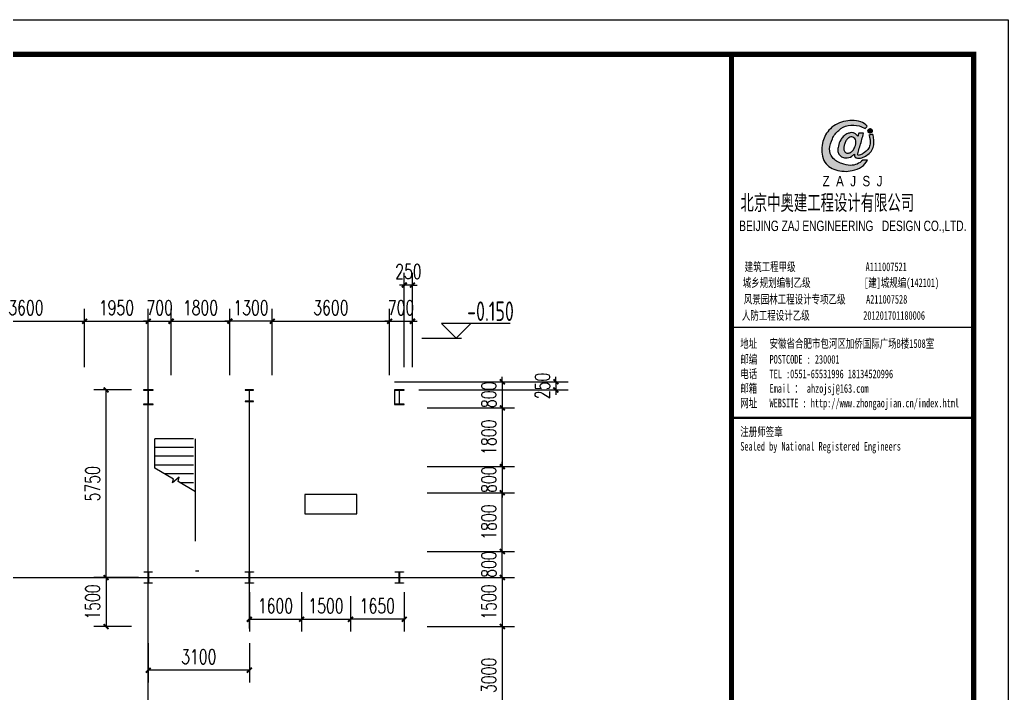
# Model space of a CAD drawing. Extents: x 177291 to 1288761, y 177638 to 322898.
# Drawn here: x 374035 to 404341, y 294284 to 314928 of the extents above; entities that cross this region are included whole.
import ezdxf
from ezdxf.enums import TextEntityAlignment as Align

# ---------------------------------------------------------------- set-up
doc = ezdxf.new("R2010")
doc.units = 0
doc.header["$LTSCALE"] = 1000
for name, color, linetype in [('AXIS_DIM', 3, 'Continuous'), ('DOTE', 1, 'Continuous'), ('GZ', 50, 'Continuous'), ('LVTRY', 6, 'Continuous'), ('PUB_DIM', 3, 'Continuous'), ('PUB_TITLE', 4, 'Continuous'), ('STAIR', 2, 'Continuous'), ('TEXT', 7, 'Continuous'), ('图签', 3, 'Continuous')]:
    doc.layers.add(name, color=color, linetype=linetype)
doc.styles.add('_gyy_title_Arial', font='arial.ttf', dxfattribs={"width": 0.7})
doc.styles.add('_gyy_title_ST', font='', dxfattribs={"width": 0.8})
doc.styles.add('_TCH_DIM_T3', font='SIMPLEX', dxfattribs={"width": 0.705882, "bigfont": 'GBCBIG'})
doc.styles.add('HZ', font='txt.shx', dxfattribs={"width": 0.8, "bigfont": '000hztxt.shx'})
doc.styles.add('TSSD_Norm', font='tssdeng.shx', dxfattribs={"bigfont": 'hztxt.shx'})
doc.styles.get('_gyy_title_ST').set_extended_font_data('SimSun')
doc.dimstyles.new('_TCH_ARCH&&150', dxfattribs={"dimtxt": 446.25, "dimasz": 150, "dimexe": 375, "dimexo": 450, "dimgap": 189.375, "dimtad": 1, "dimdec": 0, "dimzin": 0, "dimdsep": 46, "dimtxsty": '_TCH_DIM_T3', "dimblk": 'ARCHTICK', "dimcen": 0.09, "dimclrd": 3, "dimclre": 3, "dimclrt": 7, "dimazin": 2, "dimtfac": 1, "dimtdec": 0, "dimtix": 1, "dimtmove": 2, "dimatfit": 3, "dimfxl": 1, "dimtolj": 1, "dimtzin": 0, "dimarcsym": 0})

# ---------------------------------------------------------------- blocks, each defined once
blk = doc.blocks.new('dd')
at = {"layer": '图签'}
h = blk.add_hatch(color=5, dxfattribs=at)
h.set_gradient(color1=(0, 0, 255), color2=(36, 36, 255), one_color=1, tint=0.57)
h.paths.add_polyline_path([(452, 1270, -0.093206), (531, 1562, -0.136321), (716, 1807, -0.161039), (988, 1948, -0.108591), (1307, 1935, -0.049497), (1479, 1861, 0.062627), (1539, 1932, 0.094388), (1351, 2056, 0.136326), (854, 2062, 0.161722), (430, 1810, 0.133661), (243, 1435, 0.158414), (286, 937, 0.22517), (632, 669, 0.138663), (1107, 646, 0.074676), (1375, 753, 0.125344), (1543, 944, 0.006312), (1413, 948, -0.090385), (1244, 833, -0.096745), (1053, 797, -0.073845), (803, 850, -0.140868), (530, 1020, -0.160753)])
h = blk.add_hatch(color=5, dxfattribs=at)
h.set_gradient(color1=(0, 0, 255), color2=(36, 36, 255), one_color=1, tint=0.57)
h.paths.add_polyline_path([(1306, 1289, 0.011169), (1334, 1370, 0.005807), (1431, 1724, 0.01105), (1292, 1724, 0.016796), (1267, 1634, 0.125943), (1203, 1704, 0.083806), (1120, 1739, 0.082879), (1047, 1739, -0.008503), (952, 1710, 0.060057), (844, 1628, 0.086078), (774, 1532, 0.099424), (705, 1347, 0.12153), (690, 1225, 0.102644), (719, 1122, 0.056648), (797, 1042, 0.092914), (913, 1013, 0.194578), (1098, 1064, -0.002562), (1175, 1122, 0.064354), (1167, 1068, 0.172385), (1207, 1017, 0.105458), (1300, 1002, 0.086567), (1454, 1046, 0.047674), (1592, 1136, 0.166359), (1692, 1274, 0.096748), (1728, 1431, 0.03151), (1728, 1548, 0.041815), (1700, 1691, 0.007654), (1588, 1673, -0.009919), (1610, 1585, -0.068269), (1624, 1482, -0.105336), (1605, 1352, -0.14652), (1528, 1223, -0.070486), (1434, 1151, -0.077937), (1341, 1103, -0.127098), (1272, 1084, -0.114215), (1267, 1129, -0.007609)])
h.paths.add_polyline_path([(865, 1245, -0.099994), (863, 1328, -0.050974), (888, 1427, -0.120527), (938, 1529, -0.043888), (1002, 1595, -0.08446), (1063, 1619, -0.147309), (1127, 1607, -0.037474), (1177, 1572, -0.06931), (1209, 1507, -0.067662), (1213, 1431, -0.02676), (1211, 1413, 0.017209), (1183, 1329, -0.048815), (1120, 1223, -0.139096), (1046, 1163, -0.097991), (944, 1153, -0.085394), (909, 1169, -0.149141)], flags=16)
h = blk.add_hatch(color=1, dxfattribs=at)
h.set_gradient(color1=(255, 0, 0), color2=(255, 0, 0), tint=0.57)
h.paths.add_polyline_path([(1557, 1818, 0.386553), (1564, 1757, 0.170676), (1604, 1736, 0.082224), (1657, 1743, 0.087509), (1686, 1766, 0.264235), (1694, 1804, 0.244333), (1636, 1850, 0.30271)])
blk.add_lwpolyline([(1539, 1932, 0.094388), (1351, 2056, 0.136326), (854, 2062, 0.161722), (430, 1810, 0.133661), (243, 1435, 0.158414), (286, 937, 0.22517), (632, 669, 0.138663), (1107, 646, 0.074676), (1375, 753, 0.125344), (1543, 944, 0.006312), (1413, 948, -0.090385), (1244, 833, -0.096745), (1053, 797, -0.073845), (803, 850, -0.140868), (530, 1020, -0.160753), (452, 1270, -0.093206), (531, 1562, -0.136321), (716, 1807, -0.161039), (988, 1948, -0.108591), (1307, 1935, -0.049497), (1479, 1861, 0.062627)], format="xyb", close=True, dxfattribs=at)
for points in [[(1431, 1724, 0.011041), (1292, 1724, 0.016796), (1267, 1634, 0.125943), (1203, 1704, 0.083806), (1120, 1739, 0.082879), (1047, 1739, -0.008503), (952, 1710, 0.060057), (844, 1628, 0.086078), (774, 1532, 0.099424), (705, 1347, 0.12153), (690, 1225, 0.102644), (719, 1122, 0.056648), (797, 1042, 0.092914), (913, 1013, 0.194578), (1098, 1064, -0.002562), (1175, 1122, 0.064354), (1167, 1068, 0.172385), (1207, 1017, 0.105458), (1300, 1002, 0.086567), (1454, 1046, 0.047674), (1592, 1136, 0.166359), (1692, 1274, 0.096748), (1728, 1431, 0.03151), (1728, 1548, 0.041815), (1700, 1691, 0.007654), (1588, 1673, -0.009919), (1610, 1585, -0.068269), (1624, 1482, -0.105336), (1605, 1352, -0.14652), (1528, 1223, -0.070486), (1434, 1151, -0.077937), (1341, 1103, -0.127098), (1272, 1084, -0.114215), (1267, 1129, -0.007609), (1306, 1289, 0.011169), (1334, 1370, 0.005782), (1430, 1722, 0.069025)], [(1694, 1804, 0.243958), (1636, 1850, 0.303117), (1557, 1818, 0.386553), (1564, 1757, 0.170676), (1604, 1736, 0.082224), (1657, 1743, 0.087509), (1686, 1766, 0.264235), (1694, 1804, -7.823139)], [(1213, 1431, 0.067662), (1209, 1507, 0.06931), (1177, 1572, 0.037474), (1127, 1607, 0.147309), (1063, 1619, 0.08446), (1002, 1595, 0.043888), (938, 1529, 0.120527), (888, 1427, 0.050974), (863, 1328, 0.099994), (865, 1245, 0.149141), (909, 1169, 0.085394), (944, 1153, 0.097991), (1046, 1163, 0.139096), (1120, 1223, 0.048815), (1183, 1329, -0.017209), (1211, 1413, 0.02676), (1213, 1431, 0.441273)]]:
    blk.add_lwpolyline(points, format="xyb", dxfattribs=at)
at = {"insert": (246, 492), "char_height": 300, "width": 8000, "attachment_point": 1, "style": 'HZ'}
blk.add_mtext('{\\fArial|b0|i0|c0|p32;Z  A  J  S  J}', dxfattribs=at)
blk = doc.blocks.new('_ArchTick')
at = {"color": 0, "linetype": 'ByBlock', "const_width": 0.4}
blk.add_lwpolyline([(-0.5, -0.5), (0.5, 0.5)], dxfattribs=at)
blk = doc.blocks.new('*D552')
at = {"color": 3, "lineweight": -2, "transparency": 16777216}
for p, q in [((385824, 304280), (385824, 307173)), ((386074, 304280), (386074, 307173)), ((385824, 306798), (385674, 306798)), ((386074, 306798), (385824, 306798)), ((386074, 306798), (386224, 306798))]:
    blk.add_line(p, q, dxfattribs=at)
at = {"layer": 'Defpoints', "color": 0, "transparency": 16777216}
for p in [(385824, 306798), (385824, 303830), (386074, 303830)]:
    blk.add_point(p, dxfattribs=at)
at = {"color": 3, "lineweight": -2, "transparency": 16777216, "xscale": 150, "yscale": 150, "zscale": 150}
blk.add_blockref('_ArchTick', (385824, 306798), dxfattribs=at)
at = {"color": 3, "lineweight": -2, "transparency": 16777216, "xscale": 150, "yscale": 150, "zscale": 150, "rotation": 180}
blk.add_blockref('_ArchTick', (386074, 306798), dxfattribs=at)
at = {"color": 7, "transparency": 16777216, "insert": (385949, 307211), "char_height": 446.2, "attachment_point": 5, "style": '_TCH_DIM_T3'}
blk.add_mtext('\\A1;250', dxfattribs=at)
blk = doc.blocks.new('*D556')
at = {"color": 3, "lineweight": -2, "transparency": 16777216}
for p, q in [((390472, 303830), (390472, 303980)), ((385524, 303830), (390847, 303830)), ((390472, 303830), (390472, 303580)), ((386274, 303580), (390847, 303580)), ((390472, 303580), (390472, 303430))]:
    blk.add_line(p, q, dxfattribs=at)
at = {"layer": 'Defpoints', "color": 0, "transparency": 16777216}
for p in [(385074, 303830), (385824, 303580), (390472, 303580)]:
    blk.add_point(p, dxfattribs=at)
at = {"color": 3, "lineweight": -2, "transparency": 16777216, "xscale": 150, "yscale": 150, "zscale": 150}
for p, rotation in [((390472, 303830), 270), ((390472, 303580), 90)]:
    blk.add_blockref('_ArchTick', p, dxfattribs=dict(at, rotation=rotation))
at = {"color": 7, "transparency": 16777216, "insert": (390060, 303705), "char_height": 446.2, "attachment_point": 5, "rotation": 90, "style": '_TCH_DIM_T3'}
blk.add_mtext('\\A1;250', dxfattribs=at)
blk = doc.blocks.new('*D559')
at = {"color": 3, "lineweight": -2, "transparency": 16777216}
for p, q in [((386524, 297830), (389205, 297830)), ((388830, 297830), (388830, 296330)), ((386524, 296330), (389205, 296330))]:
    blk.add_line(p, q, dxfattribs=at)
at = {"layer": 'Defpoints', "color": 0, "transparency": 16777216}
for p in [(386074, 297830), (386074, 296330), (388830, 296330)]:
    blk.add_point(p, dxfattribs=at)
at = {"color": 3, "lineweight": -2, "transparency": 16777216, "xscale": 150, "yscale": 150, "zscale": 150}
for p, rotation in [((388830, 297830), 90), ((388830, 296330), 270)]:
    blk.add_blockref('_ArchTick', p, dxfattribs=dict(at, rotation=rotation))
at = {"color": 7, "transparency": 16777216, "insert": (388417, 297080), "char_height": 446.2, "attachment_point": 5, "rotation": 90, "style": '_TCH_DIM_T3'}
blk.add_mtext('\\A1;1500', dxfattribs=at)
blk = doc.blocks.new('*D560')
at = {"color": 3, "lineweight": -2, "transparency": 16777216}
for p, q in [((386524, 296330), (389205, 296330)), ((388830, 296330), (388830, 293330)), ((386524, 293330), (389205, 293330))]:
    blk.add_line(p, q, dxfattribs=at)
at = {"layer": 'Defpoints', "color": 0, "transparency": 16777216}
for p in [(386074, 296330), (386074, 293330), (388830, 293330)]:
    blk.add_point(p, dxfattribs=at)
at = {"color": 3, "lineweight": -2, "transparency": 16777216, "xscale": 150, "yscale": 150, "zscale": 150}
for p, rotation in [((388830, 296330), 90), ((388830, 293330), 270)]:
    blk.add_blockref('_ArchTick', p, dxfattribs=dict(at, rotation=rotation))
at = {"color": 7, "transparency": 16777216, "insert": (388417, 294830), "char_height": 446.2, "attachment_point": 5, "rotation": 90, "style": '_TCH_DIM_T3'}
blk.add_mtext('\\A1;3000', dxfattribs=at)
blk = doc.blocks.new('*D562')
at = {"layer": 'Defpoints', "color": 0, "transparency": 16777216}
for p in [(376681, 303580), (377914, 303580), (378129, 297830)]:
    blk.add_point(p, dxfattribs=at)
at = {"layer": 'PUB_DIM', "color": 3, "lineweight": -2, "transparency": 16777216}
for p, q in [((377464, 303580), (376306, 303580)), ((376681, 297830), (376681, 303580)), ((377679, 297830), (376306, 297830))]:
    blk.add_line(p, q, dxfattribs=at)
at = {"layer": 'PUB_DIM', "color": 3, "lineweight": -2, "transparency": 16777216, "xscale": 150, "yscale": 150, "zscale": 150}
for p, rotation in [((376681, 303580), 90), ((376681, 297830), 270)]:
    blk.add_blockref('_ArchTick', p, dxfattribs=dict(at, rotation=rotation))
at = {"layer": 'PUB_DIM', "color": 7, "transparency": 16777216, "insert": (376268, 300705), "char_height": 446.2, "attachment_point": 5, "rotation": 90, "style": '_TCH_DIM_T3'}
blk.add_mtext('\\A1;5750', dxfattribs=at)
blk = doc.blocks.new('*D565')
at = {"color": 3, "lineweight": -2, "transparency": 16777216}
for p, q in [((377974, 295820), (377974, 294615)), ((381074, 295820), (381074, 294615)), ((381074, 294990), (377974, 294990))]:
    blk.add_line(p, q, dxfattribs=at)
at = {"layer": 'Defpoints', "color": 0, "transparency": 16777216}
for p in [(377974, 296270), (381074, 296270), (377974, 294990)]:
    blk.add_point(p, dxfattribs=at)
at = {"color": 3, "lineweight": -2, "transparency": 16777216, "xscale": 150, "yscale": 150, "zscale": 150}
for p, rotation in [((377974, 294990), 179.9999999933299), ((381074, 294990), 359.9999999933299)]:
    blk.add_blockref('_ArchTick', p, dxfattribs=dict(at, rotation=rotation))
at = {"color": 7, "transparency": 16777216, "insert": (379524, 295403), "char_height": 446.2, "attachment_point": 5, "rotation": 360, "style": '_TCH_DIM_T3'}
blk.add_mtext('\\A1;3100', dxfattribs=at)
blk = doc.blocks.new('*D566')
at = {"color": 3, "lineweight": -2, "transparency": 16777216}
for p, q in [((388830, 301230), (388830, 301380)), ((386524, 301230), (389205, 301230)), ((388830, 301230), (388830, 300430)), ((386524, 300430), (389205, 300430)), ((388830, 300430), (388830, 300280))]:
    blk.add_line(p, q, dxfattribs=at)
at = {"layer": 'Defpoints', "color": 0, "transparency": 16777216}
for p in [(386074, 301230), (386074, 300430), (388830, 300430)]:
    blk.add_point(p, dxfattribs=at)
at = {"color": 3, "lineweight": -2, "transparency": 16777216, "xscale": 150, "yscale": 150, "zscale": 150}
for p, rotation in [((388830, 301230), 270), ((388830, 300430), 90)]:
    blk.add_blockref('_ArchTick', p, dxfattribs=dict(at, rotation=rotation))
at = {"color": 7, "transparency": 16777216, "insert": (388417, 300830), "char_height": 446.2, "attachment_point": 5, "rotation": 90, "style": '_TCH_DIM_T3'}
blk.add_mtext('\\A1;800', dxfattribs=at)
blk = doc.blocks.new('*D567')
at = {"color": 3, "lineweight": -2, "transparency": 16777216}
for p, q in [((388830, 303830), (388830, 303980)), ((386524, 303830), (389205, 303830)), ((388830, 303830), (388830, 303030)), ((386524, 303030), (389205, 303030)), ((388830, 303030), (388830, 302880))]:
    blk.add_line(p, q, dxfattribs=at)
at = {"layer": 'Defpoints', "color": 0, "transparency": 16777216}
for p in [(386074, 303830), (386074, 303030), (388830, 303030)]:
    blk.add_point(p, dxfattribs=at)
at = {"color": 3, "lineweight": -2, "transparency": 16777216, "xscale": 150, "yscale": 150, "zscale": 150}
for p, rotation in [((388830, 303830), 270), ((388830, 303030), 90)]:
    blk.add_blockref('_ArchTick', p, dxfattribs=dict(at, rotation=rotation))
at = {"color": 7, "transparency": 16777216, "insert": (388417, 303430), "char_height": 446.2, "attachment_point": 5, "rotation": 90, "style": '_TCH_DIM_T3'}
blk.add_mtext('\\A1;800', dxfattribs=at)
blk = doc.blocks.new('*D568')
at = {"color": 3, "lineweight": -2, "transparency": 16777216}
for p, q in [((386524, 303030), (389205, 303030)), ((388830, 303030), (388830, 301230)), ((386524, 301230), (389205, 301230))]:
    blk.add_line(p, q, dxfattribs=at)
at = {"layer": 'Defpoints', "color": 0, "transparency": 16777216}
for p in [(386074, 303030), (386074, 301230), (388830, 301230)]:
    blk.add_point(p, dxfattribs=at)
at = {"color": 3, "lineweight": -2, "transparency": 16777216, "xscale": 150, "yscale": 150, "zscale": 150}
for p, rotation in [((388830, 303030), 90), ((388830, 301230), 270)]:
    blk.add_blockref('_ArchTick', p, dxfattribs=dict(at, rotation=rotation))
at = {"color": 7, "transparency": 16777216, "insert": (388417, 302130), "char_height": 446.2, "attachment_point": 5, "rotation": 90, "style": '_TCH_DIM_T3'}
blk.add_mtext('\\A1;1800', dxfattribs=at)
blk = doc.blocks.new('*D569')
at = {"color": 3, "lineweight": -2, "transparency": 16777216}
for p, q in [((386524, 300430), (389205, 300430)), ((388830, 298630), (388830, 300430)), ((386524, 298630), (389205, 298630))]:
    blk.add_line(p, q, dxfattribs=at)
at = {"layer": 'Defpoints', "color": 0, "transparency": 16777216}
for p in [(386074, 300430), (388830, 300430), (386074, 298630)]:
    blk.add_point(p, dxfattribs=at)
at = {"color": 3, "lineweight": -2, "transparency": 16777216, "xscale": 150, "yscale": 150, "zscale": 150}
for p, rotation in [((388830, 300430), 90), ((388830, 298630), 270)]:
    blk.add_blockref('_ArchTick', p, dxfattribs=dict(at, rotation=rotation))
at = {"color": 7, "transparency": 16777216, "insert": (388417, 299530), "char_height": 446.2, "attachment_point": 5, "rotation": 90, "style": '_TCH_DIM_T3'}
blk.add_mtext('\\A1;1800', dxfattribs=at)
blk = doc.blocks.new('*D570')
at = {"color": 3, "lineweight": -2, "transparency": 16777216}
for p, q in [((386524, 298630), (389205, 298630)), ((388830, 298630), (388830, 298780)), ((388830, 297830), (388830, 298630)), ((386524, 297830), (389205, 297830)), ((388830, 297830), (388830, 297680))]:
    blk.add_line(p, q, dxfattribs=at)
at = {"layer": 'Defpoints', "color": 0, "transparency": 16777216}
for p in [(386074, 298630), (388830, 298630), (386074, 297830)]:
    blk.add_point(p, dxfattribs=at)
at = {"color": 3, "lineweight": -2, "transparency": 16777216, "xscale": 150, "yscale": 150, "zscale": 150}
for p, rotation in [((388830, 298630), 270), ((388830, 297830), 90)]:
    blk.add_blockref('_ArchTick', p, dxfattribs=dict(at, rotation=rotation))
at = {"color": 7, "transparency": 16777216, "insert": (388417, 298230), "char_height": 446.2, "attachment_point": 5, "rotation": 90, "style": '_TCH_DIM_T3'}
blk.add_mtext('\\A1;800', dxfattribs=at)
blk = doc.blocks.new('*D1673')
at = {"color": 3, "lineweight": -2, "transparency": 16777216}
for p, q in [((377974, 304030), (377974, 306063)), ((378674, 304030), (378674, 306063)), ((377974, 305688), (377824, 305688)), ((377974, 305688), (378674, 305688)), ((378674, 305688), (378824, 305688))]:
    blk.add_line(p, q, dxfattribs=at)
at = {"layer": 'Defpoints', "color": 0, "transparency": 16777216}
for p in [(378674, 305688), (377974, 303580), (378674, 303580)]:
    blk.add_point(p, dxfattribs=at)
at = {"color": 3, "lineweight": -2, "transparency": 16777216, "xscale": 150, "yscale": 150, "zscale": 150}
blk.add_blockref('_ArchTick', (377974, 305688), dxfattribs=at)
at = {"color": 3, "lineweight": -2, "transparency": 16777216, "xscale": 150, "yscale": 150, "zscale": 150, "rotation": 180}
blk.add_blockref('_ArchTick', (378674, 305688), dxfattribs=at)
at = {"color": 7, "transparency": 16777216, "insert": (378324, 306101), "char_height": 446.2, "attachment_point": 5, "style": '_TCH_DIM_T3'}
blk.add_mtext('\\A1;700', dxfattribs=at)
blk = doc.blocks.new('*D1674')
at = {"color": 3, "lineweight": -2, "transparency": 16777216}
for p, q in [((378674, 304030), (378674, 306063)), ((380474, 304030), (380474, 306063)), ((378674, 305688), (380474, 305688))]:
    blk.add_line(p, q, dxfattribs=at)
at = {"layer": 'Defpoints', "color": 0, "transparency": 16777216}
for p in [(380474, 305688), (378674, 303580), (380474, 303580)]:
    blk.add_point(p, dxfattribs=at)
at = {"color": 3, "lineweight": -2, "transparency": 16777216, "xscale": 150, "yscale": 150, "zscale": 150, "rotation": 180}
blk.add_blockref('_ArchTick', (378674, 305688), dxfattribs=at)
at = {"color": 3, "lineweight": -2, "transparency": 16777216, "xscale": 150, "yscale": 150, "zscale": 150}
blk.add_blockref('_ArchTick', (380474, 305688), dxfattribs=at)
at = {"color": 7, "transparency": 16777216, "insert": (379574, 306101), "char_height": 446.2, "attachment_point": 5, "style": '_TCH_DIM_T3'}
blk.add_mtext('\\A1;1800', dxfattribs=at)
blk = doc.blocks.new('*D1672')
at = {"color": 3, "lineweight": -2, "transparency": 16777216}
for p, q in [((380474, 304030), (380474, 306063)), ((381774, 304030), (381774, 306063)), ((380474, 305688), (380324, 305688)), ((381774, 305688), (380474, 305688)), ((381774, 305688), (381924, 305688))]:
    blk.add_line(p, q, dxfattribs=at)
at = {"layer": 'Defpoints', "color": 0, "transparency": 16777216}
for p in [(380474, 305688), (380474, 303580), (381774, 303580)]:
    blk.add_point(p, dxfattribs=at)
at = {"color": 3, "lineweight": -2, "transparency": 16777216, "xscale": 150, "yscale": 150, "zscale": 150}
blk.add_blockref('_ArchTick', (380474, 305688), dxfattribs=at)
at = {"color": 3, "lineweight": -2, "transparency": 16777216, "xscale": 150, "yscale": 150, "zscale": 150, "rotation": 180}
blk.add_blockref('_ArchTick', (381774, 305688), dxfattribs=at)
at = {"color": 7, "transparency": 16777216, "insert": (381124, 306101), "char_height": 446.2, "attachment_point": 5, "style": '_TCH_DIM_T3'}
blk.add_mtext('\\A1;1300', dxfattribs=at)
blk = doc.blocks.new('*D1690')
at = {"layer": 'Defpoints', "color": 0, "transparency": 16777216}
for p in [(376024, 305688), (372424, 303830), (376024, 303830)]:
    blk.add_point(p, dxfattribs=at)
at = {"layer": 'PUB_DIM', "color": 3, "lineweight": -2, "transparency": 16777216}
for p, q in [((372424, 304280), (372424, 306063)), ((376024, 304280), (376024, 306063)), ((372424, 305688), (376024, 305688))]:
    blk.add_line(p, q, dxfattribs=at)
at = {"layer": 'PUB_DIM', "color": 3, "lineweight": -2, "transparency": 16777216, "xscale": 150, "yscale": 150, "zscale": 150, "rotation": 180}
blk.add_blockref('_ArchTick', (372424, 305688), dxfattribs=at)
at = {"layer": 'PUB_DIM', "color": 3, "lineweight": -2, "transparency": 16777216, "xscale": 150, "yscale": 150, "zscale": 150}
blk.add_blockref('_ArchTick', (376024, 305688), dxfattribs=at)
at = {"layer": 'PUB_DIM', "color": 7, "transparency": 16777216, "insert": (374224, 306101), "char_height": 446.2, "attachment_point": 5, "style": '_TCH_DIM_T3'}
blk.add_mtext('\\A1;3600', dxfattribs=at)
blk = doc.blocks.new('*D1691')
at = {"layer": 'Defpoints', "color": 0, "transparency": 16777216}
for p in [(377974, 305688), (376024, 303830), (377974, 303830)]:
    blk.add_point(p, dxfattribs=at)
at = {"layer": 'PUB_DIM', "color": 3, "lineweight": -2, "transparency": 16777216}
for p, q in [((376024, 304280), (376024, 306063)), ((377974, 304280), (377974, 306063)), ((376024, 305688), (377974, 305688))]:
    blk.add_line(p, q, dxfattribs=at)
at = {"layer": 'PUB_DIM', "color": 3, "lineweight": -2, "transparency": 16777216, "xscale": 150, "yscale": 150, "zscale": 150, "rotation": 180}
blk.add_blockref('_ArchTick', (376024, 305688), dxfattribs=at)
at = {"layer": 'PUB_DIM', "color": 3, "lineweight": -2, "transparency": 16777216, "xscale": 150, "yscale": 150, "zscale": 150}
blk.add_blockref('_ArchTick', (377974, 305688), dxfattribs=at)
at = {"layer": 'PUB_DIM', "color": 7, "transparency": 16777216, "insert": (376999, 306101), "char_height": 446.2, "attachment_point": 5, "style": '_TCH_DIM_T3'}
blk.add_mtext('\\A1;1950', dxfattribs=at)
blk = doc.blocks.new('*D1692')
at = {"color": 3, "lineweight": -2, "transparency": 16777216}
for p, q in [((381774, 304030), (381774, 306063)), ((385374, 304030), (385374, 306063)), ((381774, 305688), (385374, 305688))]:
    blk.add_line(p, q, dxfattribs=at)
at = {"layer": 'Defpoints', "color": 0, "transparency": 16777216}
for p in [(385374, 305688), (381774, 303580), (385374, 303580)]:
    blk.add_point(p, dxfattribs=at)
at = {"color": 3, "lineweight": -2, "transparency": 16777216, "xscale": 150, "yscale": 150, "zscale": 150, "rotation": 180}
blk.add_blockref('_ArchTick', (381774, 305688), dxfattribs=at)
at = {"color": 3, "lineweight": -2, "transparency": 16777216, "xscale": 150, "yscale": 150, "zscale": 150}
blk.add_blockref('_ArchTick', (385374, 305688), dxfattribs=at)
at = {"color": 7, "transparency": 16777216, "insert": (383574, 306101), "char_height": 446.2, "attachment_point": 5, "style": '_TCH_DIM_T3'}
blk.add_mtext('\\A1;3600', dxfattribs=at)
blk = doc.blocks.new('*D1693')
at = {"color": 3, "lineweight": -2, "transparency": 16777216}
for p, q in [((385374, 304280), (385374, 306063)), ((386074, 304280), (386074, 306063)), ((385374, 305688), (385224, 305688)), ((385374, 305688), (386074, 305688)), ((386074, 305688), (386224, 305688))]:
    blk.add_line(p, q, dxfattribs=at)
at = {"layer": 'Defpoints', "color": 0, "transparency": 16777216}
for p in [(386074, 305688), (385374, 303830), (386074, 303830)]:
    blk.add_point(p, dxfattribs=at)
at = {"color": 3, "lineweight": -2, "transparency": 16777216, "xscale": 150, "yscale": 150, "zscale": 150}
blk.add_blockref('_ArchTick', (385374, 305688), dxfattribs=at)
at = {"color": 3, "lineweight": -2, "transparency": 16777216, "xscale": 150, "yscale": 150, "zscale": 150, "rotation": 180}
blk.add_blockref('_ArchTick', (386074, 305688), dxfattribs=at)
at = {"color": 7, "transparency": 16777216, "insert": (385724, 306101), "char_height": 446.2, "attachment_point": 5, "style": '_TCH_DIM_T3'}
blk.add_mtext('\\A1;700', dxfattribs=at)
blk = doc.blocks.new('*D1694')
at = {"layer": 'Defpoints', "color": 0, "transparency": 16777216}
for p in [(378129, 297830), (376681, 296330), (377914, 296330)]:
    blk.add_point(p, dxfattribs=at)
at = {"layer": 'PUB_DIM', "color": 3, "lineweight": -2, "transparency": 16777216}
for p, q in [((377679, 297830), (376306, 297830)), ((376681, 297830), (376681, 296330)), ((377464, 296330), (376306, 296330))]:
    blk.add_line(p, q, dxfattribs=at)
at = {"layer": 'PUB_DIM', "color": 3, "lineweight": -2, "transparency": 16777216, "xscale": 150, "yscale": 150, "zscale": 150}
for p, rotation in [((376681, 297830), 90), ((376681, 296330), 270)]:
    blk.add_blockref('_ArchTick', p, dxfattribs=dict(at, rotation=rotation))
at = {"layer": 'PUB_DIM', "color": 7, "transparency": 16777216, "insert": (376268, 297080), "char_height": 446.2, "attachment_point": 5, "rotation": 90, "style": '_TCH_DIM_T3'}
blk.add_mtext('\\A1;1500', dxfattribs=at)
blk = doc.blocks.new('*D1751')
at = {"color": 3, "lineweight": -2, "transparency": 16777216}
for p, q in [((385824, 297380), (385824, 296175)), ((384174, 297256), (384174, 296175)), ((385824, 296550), (384174, 296550))]:
    blk.add_line(p, q, dxfattribs=at)
at = {"layer": 'Defpoints', "color": 0, "transparency": 16777216}
for p in [(384174, 297706), (385824, 297830), (384174, 296550)]:
    blk.add_point(p, dxfattribs=at)
at = {"color": 3, "lineweight": -2, "transparency": 16777216, "xscale": 150, "yscale": 150, "zscale": 150}
for p, rotation in [((384174, 296550), 180.0000000033351), ((385824, 296550), 3.335092202405576e-09)]:
    blk.add_blockref('_ArchTick', p, dxfattribs=dict(at, rotation=rotation))
at = {"color": 7, "transparency": 16777216, "insert": (384999, 296963), "char_height": 446.2, "attachment_point": 5, "rotation": 0, "style": '_TCH_DIM_T3'}
blk.add_mtext('\\A1;1650', dxfattribs=at)
blk = doc.blocks.new('*D1752')
at = {"color": 3, "lineweight": -2, "transparency": 16777216}
for p, q in [((381074, 297380), (381074, 296175)), ((382674, 297380), (382674, 296175)), ((381074, 296550), (382674, 296550))]:
    blk.add_line(p, q, dxfattribs=at)
at = {"layer": 'Defpoints', "color": 0, "transparency": 16777216}
for p in [(381074, 297830), (382674, 297830), (382674, 296550)]:
    blk.add_point(p, dxfattribs=at)
at = {"color": 3, "lineweight": -2, "transparency": 16777216, "xscale": 150, "yscale": 150, "zscale": 150, "rotation": 180}
blk.add_blockref('_ArchTick', (381074, 296550), dxfattribs=at)
at = {"color": 3, "lineweight": -2, "transparency": 16777216, "xscale": 150, "yscale": 150, "zscale": 150}
blk.add_blockref('_ArchTick', (382674, 296550), dxfattribs=at)
at = {"color": 7, "transparency": 16777216, "insert": (381874, 296963), "char_height": 446.2, "attachment_point": 5, "style": '_TCH_DIM_T3'}
blk.add_mtext('\\A1;1600', dxfattribs=at)
blk = doc.blocks.new('*D1753')
at = {"color": 3, "lineweight": -2, "transparency": 16777216}
for p, q in [((382674, 297256), (382674, 296175)), ((384174, 297256), (384174, 296175)), ((382674, 296550), (384174, 296550))]:
    blk.add_line(p, q, dxfattribs=at)
at = {"layer": 'Defpoints', "color": 0, "transparency": 16777216}
for p in [(382674, 297706), (384174, 297706), (384174, 296550)]:
    blk.add_point(p, dxfattribs=at)
at = {"color": 3, "lineweight": -2, "transparency": 16777216, "xscale": 150, "yscale": 150, "zscale": 150, "rotation": 180}
blk.add_blockref('_ArchTick', (382674, 296550), dxfattribs=at)
at = {"color": 3, "lineweight": -2, "transparency": 16777216, "xscale": 150, "yscale": 150, "zscale": 150}
blk.add_blockref('_ArchTick', (384174, 296550), dxfattribs=at)
at = {"color": 7, "transparency": 16777216, "insert": (383424, 296963), "char_height": 446.2, "attachment_point": 5, "style": '_TCH_DIM_T3'}
blk.add_mtext('\\A1;1500', dxfattribs=at)

msp = doc.modelspace()

# ---------------------------------------------------------------- linework, layer by layer
for p, q in [((385523.62, 303580.45), (385523.62, 303130.45)), ((377823.62, 303130.51), (378063.62, 303130.51)), ((385523.62, 303130.45), (385823.62, 303130.45))]:
    msp.add_line(p, q)
at = {"layer": 'AXIS_DIM'}
for p, q in [((389067.26, 305619.13), (386967.26, 305619.13)), ((387417.26, 305169.13), (386967.26, 305619.13)), ((387417.26, 305169.13), (387867.26, 305619.13)), ((386364.86, 305169.13), (387582.2, 305169.13))]:
    msp.add_line(p, q, dxfattribs=at)
at = {"layer": 'DOTE'}
for p, q in [((377973.62, 284955.42), (377973.62, 304705.42)), ((381073.62, 296270.42), (381073.62, 303580.42)), ((324598.62, 297830.42), (387073.62, 297830.42))]:
    msp.add_line(p, q, dxfattribs=at)
at = {"layer": 'GZ'}
for points in [[(377823.62, 303130.42), (378123.62, 303130.42), (378123.62, 303140.42), (377980.47, 303140.42), (377976.62, 303145.42), (377976.62, 303565.78), (377980.47, 303570.42), (378123.62, 303570.42), (378123.62, 303580.42), (377823.62, 303580.42), (377823.62, 303570.42), (377966.62, 303570.42), (377970.62, 303565.94), (377970.62, 303145.42), (377966.62, 303140.42), (377823.62, 303140.42), (377823.62, 303130.42)], [(381198.62, 303580.42), (380948.62, 303580.42), (380948.62, 303570.42), (381066.77, 303570.42), (381070.62, 303565.42), (381070.62, 303245.07), (381066.77, 303240.42), (380948.62, 303240.42), (380948.62, 303230.42), (381198.62, 303230.42), (381198.62, 303240.42), (381080.62, 303240.42), (381076.62, 303244.91), (381076.62, 303565.42), (381080.62, 303570.42), (381198.62, 303570.42), (381198.62, 303580.42)], [(385523.62, 303130.42), (385823.62, 303130.42), (385823.62, 303140.42), (385680.47, 303140.42), (385676.62, 303145.42), (385676.62, 303565.78), (385680.47, 303570.42), (385823.62, 303570.42), (385823.62, 303580.42), (385523.62, 303580.42), (385523.62, 303570.42), (385666.62, 303570.42), (385670.62, 303565.94), (385670.62, 303145.42), (385666.62, 303140.42), (385523.62, 303140.42), (385523.62, 303130.42)], [(377848.62, 298005.68), (378098.62, 298005.68), (378098.62, 297995.68), (377980.47, 297995.68), (377976.62, 297990.68), (377976.62, 297670.33), (377980.47, 297665.68), (378098.62, 297665.68), (378098.62, 297655.68), (377848.62, 297655.68), (377848.62, 297665.68), (377966.62, 297665.68), (377970.62, 297670.17), (377970.62, 297990.68), (377966.62, 297995.68), (377848.62, 297995.68), (377848.62, 298005.68)], [(380948.62, 298005.68), (381198.62, 298005.68), (381198.62, 297995.68), (381080.47, 297995.68), (381076.62, 297990.68), (381076.62, 297670.33), (381080.47, 297665.68), (381198.62, 297665.68), (381198.62, 297655.68), (380948.62, 297655.68), (380948.62, 297665.68), (381066.62, 297665.68), (381070.62, 297670.17), (381070.62, 297990.68), (381066.62, 297995.68), (380948.62, 297995.68), (380948.62, 298005.68)], [(385548.62, 298005.68), (385798.62, 298005.68), (385798.62, 297995.68), (385680.47, 297995.68), (385676.62, 297990.68), (385676.62, 297670.33), (385680.47, 297665.68), (385798.62, 297665.68), (385798.62, 297655.68), (385548.62, 297655.68), (385548.62, 297665.68), (385666.62, 297665.68), (385670.62, 297670.17), (385670.62, 297990.68), (385666.62, 297995.68), (385548.62, 297995.68), (385548.62, 298005.68)]]:
    msp.add_lwpolyline(points, close=True, dxfattribs=at)
at = {"layer": 'LVTRY'}
msp.add_lwpolyline([(384371.03, 300380.7), (382771.03, 300380.7), (382771.03, 299780.7), (384371.03, 299780.7)], close=True, dxfattribs=at)
at = {"layer": 'PUB_TITLE'}
msp.add_line((395856.09, 305508.25), (403280.36, 305508.25), dxfattribs=at)
msp.add_lwpolyline([(315143.6, 314928.34), (404340.97, 314928.34), (404340.97, 251928.06), (315143.6, 251928.06)], close=True, dxfattribs=at)
at = {"layer": 'PUB_TITLE', "const_width": 159.09}
for points in [[(317795.12, 252988.67), (317795.12, 313867.73), (403280.36, 313867.73), (403280.36, 252988.67)], [(395856.09, 313867.73), (403280.36, 313867.73), (403280.36, 252988.67), (395856.09, 252988.67)]]:
    msp.add_lwpolyline(points, close=True, dxfattribs=at)
at = {"layer": 'PUB_TITLE', "const_width": 74.24}
msp.add_lwpolyline([(395856.09, 302729), (403280.36, 302729)], dxfattribs=at)
at = {"layer": 'STAIR'}
for p, q in [((378173.62, 301183.44), (378173.62, 302087.49)), ((379363.62, 302087.49), (378173.62, 302087.49)), ((379423.62, 298949.38), (379423.62, 302087.49)), ((379363.62, 301817.49), (378173.62, 301817.49)), ((379363.62, 301547.49), (378173.62, 301547.49)), ((379363.62, 301277.49), (378173.62, 301277.49)), ((378751.5, 300849.8), (378173.62, 301183.44)), ((379363.62, 301007.49), (378478.37, 301007.49)), ((378926.16, 300905.59), (378720.12, 300732.7)), ((378720.12, 300732.7), (378751.5, 300849.8)), ((378889.82, 300769.94), (378926.16, 300905.59)), ((379423.62, 300461.75), (378889.82, 300769.94)), ((379363.62, 300737.49), (378946.02, 300737.49)), ((379423.62, 298037.49), (379523.62, 298037.49))]:
    msp.add_line(p, q, dxfattribs=at)

# ---------------------------------------------------------------- block references
at = {"layer": '图签', "xscale": 1.060610879957576, "yscale": 1.060610879957576, "zscale": 1.060610879957576}
msp.add_blockref('dd', (398386.28, 309620.66), dxfattribs=at)

# ---------------------------------------------------------------- texts
at = {"color": 1, "insert": (396132.24, 309574.94), "char_height": 538.6524, "width": 7045.2659, "attachment_point": 1, "style": 'HZ'}
msp.add_mtext('北京中奥建工程设计有限公司', dxfattribs=at)
at = {"layer": 'PUB_TITLE', "width": 0.7}
for s, height, style, p in [('BEIJING ZAJ ENGINEERING   DESIGN CO.,LTD.', 318.1829, '_gyy_title_Arial', (399576.92, 308452.02)), ('建筑工程甲级                 A111007521             ', 265.1525, '_gyy_title_ST', (399566.26, 307223.27)), ('城乡规划编制乙级             [建]城规编(142101)', 265.1525, '_gyy_title_ST', (399212.19, 306736.8)), ('风景园林工程设计专项乙级     A211007528           ', 265.1525, '_gyy_title_ST', (399434.27, 306228.15)), ('人防工程设计乙级             201201701180006', 265.1525, '_gyy_title_ST', (398982.1, 305731.93))]:
    msp.add_text(s, height=height, dxfattribs=dict(at, style=style)).set_placement(p, align=Align.CENTER)
at = {"layer": 'PUB_TITLE', "style": '_gyy_title_ST', "width": 0.7}
for s, height, p in [('地址   安徽省合肥市包河区加侨国际广场B楼1508室', 265.1525, (396124.46, 304870.49)), ('邮编   POSTCODE : 230001', 265.1525, (396124.46, 304386.17)), ('电话   TEL :0551-65531996 18134520996', 265.1525, (396124.46, 303940.72)), ('邮箱   Email ： ahzojsj@163.com', 265.1525, (396124.46, 303495.26)), ('网址   WEBSITE : http://www.zhongaojian.cn/index.html', 265.1525, (396124.46, 303047.18)), ('注册师签章', 265.152, (396124.46, 302166.88)), ('Sealed by National Registered Engineers', 265.1525, (396125.9, 301721.42))]:
    msp.add_text(s, height=height, dxfattribs=at).set_placement(p)
at = {"layer": 'TEXT', "style": 'TSSD_Norm', "width": 0.7}
msp.add_text('-0.150', height=600, dxfattribs=at).set_placement((388467.26, 305994.13), align=Align.MIDDLE_CENTER)

# ---------------------------------------------------------------- dimensions: what is measured, and where the dimension line sits
for base, p1, p2, picture, middle in [((385823.62, 306798.02), (386073.62, 303830.42), (385823.62, 303830.42), '*D552', (385948.62, 307210.52)), ((378673.62, 305688.21), (377973.62, 303580.42), (378673.62, 303580.49), '*D1673', (378323.62, 306100.71)), ((380473.62, 305688.21), (378673.62, 303580.49), (380473.62, 303580.42), '*D1674', (379573.62, 306100.71)), ((386073.62, 305688.21), (385373.5, 303830.42), (386073.62, 303830.42), '*D1693', (385723.56, 306100.71)), ((384173.61, 296550.27), (382673.62, 297705.6), (384173.61, 297705.6), '*D1753', (383423.61, 296962.77))]:
    dim = msp.add_linear_dim(base=base, p1=p1, p2=p2, dimstyle='_TCH_ARCH&&150')
    dim.commit()
    dim.dimension.update_dxf_attribs({"geometry": picture, "text_midpoint": middle})
for base, p1, p2, angle, picture, middle in [((380473.62, 305688.21), (381773.5, 303580.49), (380473.62, 303580.42), 180, '*D1672', (381123.56, 306100.71)), ((385373.5, 305688.21), (381773.5, 303580.49), (385373.5, 303580.42), 0, '*D1692', (383573.5, 306100.71)), ((390472.01, 303580.42), (385073.62, 303830.42), (385823.62, 303580.42), 90, '*D556', (390059.51, 303705.42)), ((388829.55, 303030.42), (386073.62, 303830.42), (386073.62, 303030.42), 270, '*D567', (388417.05, 303430.42)), ((388829.55, 301230.42), (386073.62, 303030.42), (386073.62, 301230.42), 270, '*D568', (388417.05, 302130.42)), ((388829.55, 300430.42), (386073.62, 301230.42), (386073.62, 300430.42), 90, '*D566', (388417.05, 300830.42)), ((388829.55, 300430.42), (386073.62, 298630.42), (386073.62, 300430.42), 270, '*D569', (388417.05, 299530.42)), ((388829.55, 298630.42), (386073.62, 297830.42), (386073.62, 298630.42), 90, '*D570', (388417.05, 298230.42)), ((388829.55, 296330.42), (386073.62, 297830.42), (386073.62, 296330.42), 90, '*D559', (388417.05, 297080.42)), ((382673.62, 296550.27), (381073.62, 297830.42), (382673.62, 297830.42), 0, '*D1752', (381873.62, 296962.77)), ((384173.61, 296550.27), (385823.62, 297830.42), (384173.61, 297705.6), 180, '*D1751', (384998.61, 296962.77)), ((388829.55, 293330.42), (386073.62, 296330.42), (386073.62, 293330.42), 90, '*D560', (388417.05, 294830.42)), ((377973.62, 294990.27), (381073.62, 296270.42), (377973.62, 296270.42), 180, '*D565', (379523.62, 295402.77))]:
    dim = msp.add_linear_dim(base=base, p1=p1, p2=p2, angle=angle, dimstyle='_TCH_ARCH&&150')
    dim.commit()
    dim.dimension.update_dxf_attribs({"geometry": picture, "text_midpoint": middle})
at = {"layer": 'PUB_DIM'}
for p1, p2, picture, middle in [((372423.62, 303830.42), (376023.62, 303830.42), '*D1690', (374223.62, 306100.71)), ((376023.62, 303830.42), (377973.62, 303830.42), '*D1691', (376998.62, 306100.71))]:
    dim = msp.add_aligned_dim(p1=p1, p2=p2, distance=1857.79, dimstyle='_TCH_ARCH&&150', dxfattribs=at)
    dim.commit()
    dim.dimension.update_dxf_attribs({"geometry": picture, "text_midpoint": middle})
for base, p2, angle, picture, middle in [((376680.87, 303580.42), (377913.62, 303580.42), 90, '*D562', (376268.37, 300705.42)), ((376680.87, 296330.42), (377913.62, 296330.42), 270, '*D1694', (376268.37, 297080.42))]:
    dim = msp.add_linear_dim(base=base, p1=(378128.94, 297830.42), p2=p2, angle=angle, dimstyle='_TCH_ARCH&&150', dxfattribs=at)
    dim.commit()
    dim.dimension.update_dxf_attribs({"geometry": picture, "text_midpoint": middle})

doc.saveas('drawing.dxf')
